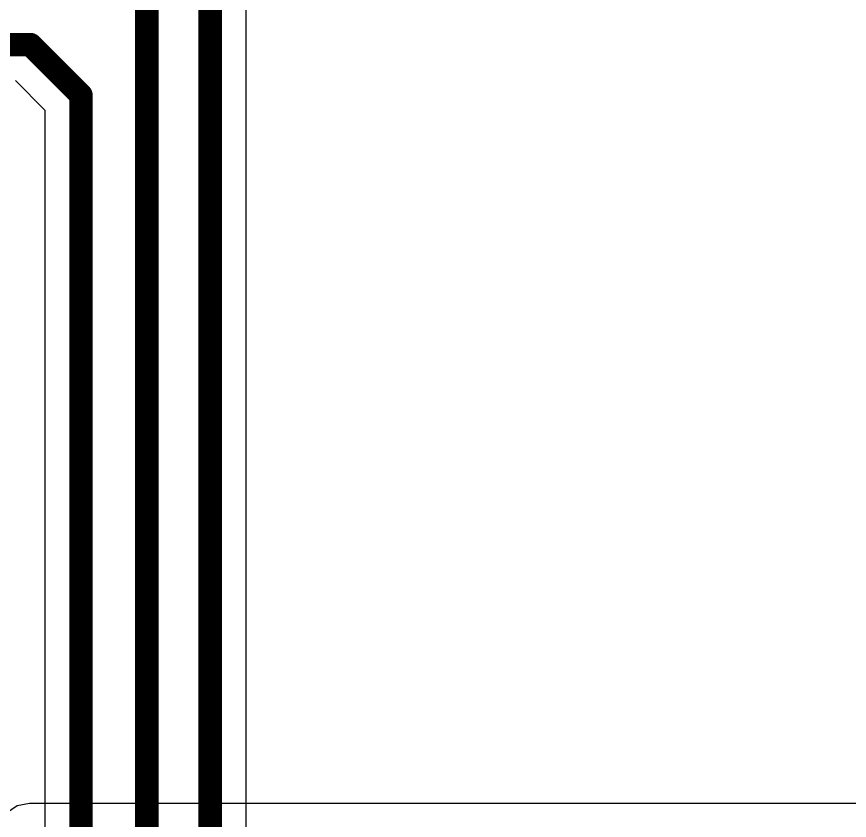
# Model space of a CAD drawing. Header units: inches. Extents: x -6 to 385, y -2 to 98.
# Drawn here: x 52.08 to 61.06, y 27.98 to 36.65 of the extents above; entities that cross this region are included whole.
import ezdxf

# ---------------------------------------------------------------- set-up
doc = ezdxf.new("R2010")
doc.units = ezdxf.units.IN
doc.layers.add('Bottom Layer', color=5, linetype='Continuous')
doc.layers.add('Top Layer', color=1, linetype='Continuous')

msp = doc.modelspace()

# ---------------------------------------------------------------- linework, layer by layer
at = {"layer": 'Bottom Layer'}
for p, q in [((52.0812, 28.1391), (51.9678, 28.0633)), ((52.215, 28.1657), (52.0812, 28.1391)), ((75.8159, 28.1657), (52.215, 28.1657)), ((52.215, 28.1657), (52.215, 28.1657))]:
    msp.add_line(p, q, dxfattribs=at)
at = {"layer": 'Top Layer'}
for p, q in [((54.5504, 25.6934), (54.5504, 40.1776)), ((52.0639, 35.9609), (52.3813, 35.6436)), ((52.3813, 35.6436), (52.3813, 25.7327))]:
    msp.add_line(p, q, dxfattribs=at)
for points in [[(54.1619, 25.2984, 0.254, 0.254, 0), (54.1619, 40.1776, 0.254, 0.254, 0)], [(53.4809, 18.1244, 0.254, 0.254, 0), (53.4809, 38.0753, 0.254, 0.254, 0)], [(22.4458, 36.3493, 0.254, 0.254, 0), (52.2249, 36.3493, 0.254, 0.254, 0)], [(52.2249, 36.3493, 0.254, 0.254, 0), (52.7697, 35.8045, 0.254, 0.254, 0)], [(52.7697, 25.3238, 0.254, 0.254, 0), (52.7697, 35.8045, 0.254, 0.254, 0)]]:
    msp.add_lwpolyline(points, format="xyseb", dxfattribs=at)
for points in [[(52.1614, 36.3493, 0.127, 0.127, 1), (52.2884, 36.3493, 0.127, 0.127, 1)], [(52.1614, 36.3493, 0.127, 0.127, 1), (52.2884, 36.3493, 0.127, 0.127, 1)], [(52.7062, 35.8045, 0.127, 0.127, 1), (52.8332, 35.8045, 0.127, 0.127, 1)], [(52.7062, 35.8045, 0.127, 0.127, 1), (52.8332, 35.8045, 0.127, 0.127, 1)]]:
    msp.add_lwpolyline(points, format="xyseb", close=True, dxfattribs=at)

doc.saveas('drawing.dxf')
